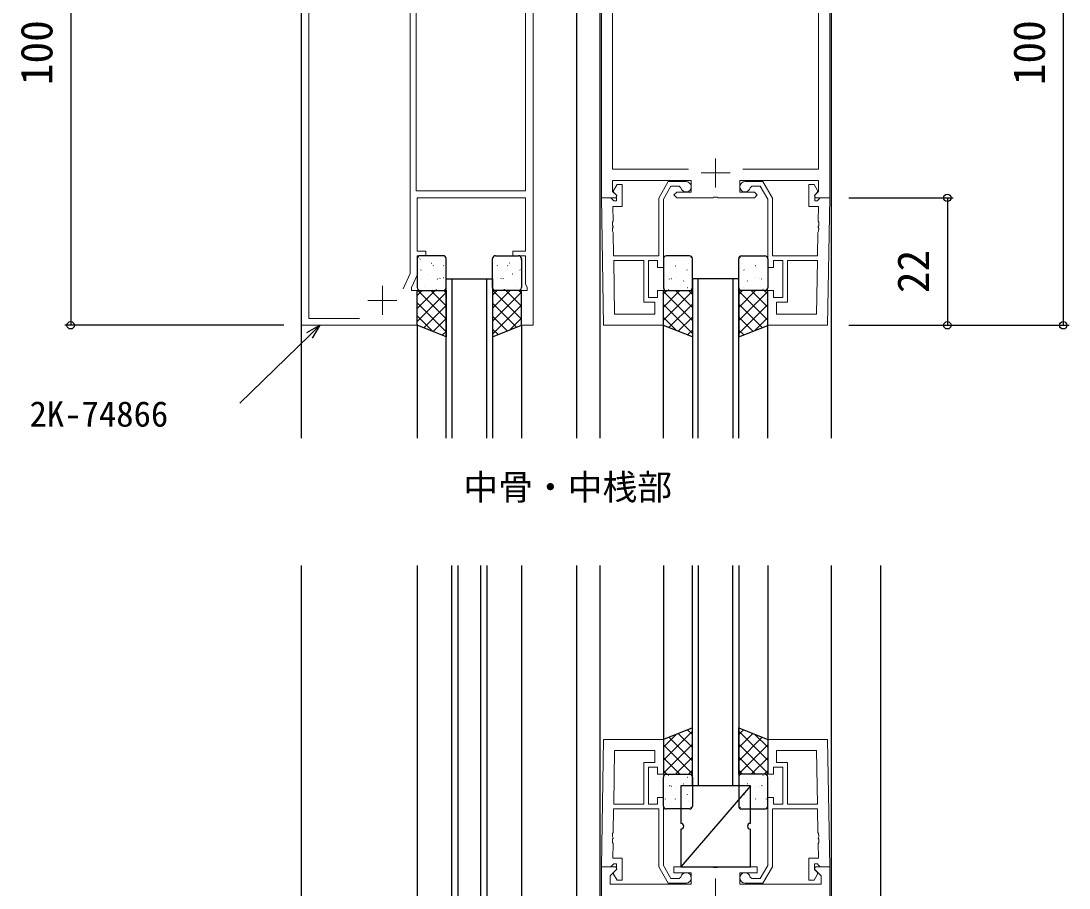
# Model space of a CAD drawing. Units: millimetres, scale not verified. Extents: x -437 to 438, y -681 to 679.
# Drawn here: x -124.4 to 56.4, y 20.9 to 170.6 of the extents above; entities that cross this region are included whole.
import ezdxf
from ezdxf.enums import TextEntityAlignment as Align

# ---------------------------------------------------------------- set-up
doc = ezdxf.new("R2010")
doc.units = ezdxf.units.MM
doc.header["$LTSCALE"] = 4
for name, color, linetype in [('0-1_USER1', 3, 'Continuous'), ('0-3_YKK_12', 2, 'Continuous'), ('0-4_YKK_13', 4, 'Continuous'), ('0-6_YKK_D', 6, 'Continuous')]:
    doc.layers.add(name, color=color, linetype=linetype)
doc.layers.add('0-2_YKK_11', color=7, linetype='Continuous', lineweight=18)
doc.styles.add('ＭＳ ゴシック', font='')
doc.styles.get('ＭＳ ゴシック').set_extended_font_data('MS Gothic')

msp = doc.modelspace()

# ---------------------------------------------------------------- linework, layer by layer
at = {"layer": '0-2_YKK_11'}
for p, q in [((-4.558, 141.862), (-4.558, 146.862)), ((-2.058, 144.362), (-7.058, 144.362)), ((-62.058, 119.862), (-62.058, 124.862)), ((-59.558, 122.362), (-64.558, 122.362)), ((-21.98, 44.667), (-22.142, 35.397)), ((12.859, 44.667), (13.021, 35.397)), ((12.664, 24.597), (15.139, 24.597))]:
    msp.add_line(p, q, dxfattribs=at)
at = {"layer": '0-2_YKK_11', "color": 2}
msp.add_line((-4.561, 17.597), (-4.561, 22.597), dxfattribs=at)
at = {"layer": '0-2_YKK_11'}
for points in [[(-36.058, 218.062), (-36.058, 118.062), (-38.058, 118.062), (-38.058, 124.062), (-37.058, 124.062), (-37.058, 124.562), (-37.358, 125.205), (-37.358, 130.062), (-39.558, 130.062), (-39.558, 130.862), (-37.358, 130.862), (-37.358, 140.062), (-56.058, 140.062), (-56.058, 130.862), (-54.558, 130.862), (-54.558, 130.062), (-56.058, 130.062), (-56.058, 126.706), (-57.058, 124.562), (-57.058, 124.062), (-56.058, 124.062), (-56.058, 118.062), (-76.058, 118.062), (-76.058, 189.562)], [(-24.258, 196.062), (-24.258, 140.062), (-21.782, 140.062), (-21.621, 140.449), (-22.328, 141.156), (-22.328, 143.062), (-8.758, 143.062), (-8.758, 141.062), (-11.258, 141.062), (-11.758, 140.562), (-11.258, 140.062), (-5.016, 140.062), (-4.832, 140.182), (-4.283, 140.182), (-4.099, 140.062), (2.142, 140.062), (2.642, 140.562), (2.142, 141.062), (-0.358, 141.062), (-0.358, 143.062), (13.212, 143.062), (13.212, 141.156), (12.506, 140.449), (12.667, 140.062), (15.142, 140.062), (15.142, 196.062)], [(-9.231, 191.132), (-22.328, 191.132), (-22.328, 144.992), (-9.231, 144.992)], [(0.116, 144.992), (13.212, 144.992), (13.212, 191.132), (0.116, 191.132)], [(-66.026, 119.262), (-74.758, 119.262), (-74.758, 185.862), (-66.026, 185.862)], [(-57.258, 182.762), (-57.258, 126.972), (-58.48, 124.35)], [(-9.658, 142.862), (-12.72, 142.862), (-14.358, 140.024), (-14.358, 130.062), (-22.154, 130.062), (-22.224, 134.103), (-22.347, 134.285), (-22.357, 134.834), (-22.24, 135.02), (-22.242, 135.103), (-22.365, 135.284), (-22.374, 135.834), (-22.258, 136.02), (-22.302, 138.562), (-20.658, 138.562), (-20.658, 142.362), (-21.558, 142.362), (-22.158, 141.322), (-22.158, 141.012), (-21.658, 140.512), (-21.658, 139.562), (-22.129, 139.562), (-22.329, 139.762), (-22.629, 140.062), (-24.258, 140.062)], [(-24.258, 140.062), (-23.874, 118.062), (-13.558, 118.062), (-13.558, 124.062), (-14.558, 124.062), (-14.558, 122.862), (-16.158, 122.862), (-16.158, 129.262), (-14.558, 129.262), (-14.558, 128.062), (-13.558, 128.062), (-13.558, 139.81), (-12.258, 142.062), (-10.842, 142.062), (-10.546, 141.812)], [(0.542, 142.862), (3.603, 142.862), (5.242, 140.024), (5.242, 130.062), (13.037, 130.062), (13.107, 134.103), (13.23, 134.285), (13.24, 134.834), (13.123, 135.02), (13.125, 135.103), (13.248, 135.284), (13.257, 135.834), (13.141, 136.02), (13.185, 138.562), (11.542, 138.562), (11.542, 142.362), (12.442, 142.362), (13.042, 141.322), (13.042, 141.012), (12.542, 140.512), (12.542, 139.562), (13.012, 139.562), (13.212, 139.762), (13.512, 140.062), (15.142, 140.062)], [(15.142, 140.062), (14.758, 118.062), (4.442, 118.062), (4.442, 124.062), (5.442, 124.062), (5.442, 122.862), (7.042, 122.862), (7.042, 129.262), (5.442, 129.262), (5.442, 128.062), (4.442, 128.062), (4.442, 139.81), (3.142, 142.062), (1.725, 142.062), (1.429, 141.812)], [(-24.261, 24.597), (-23.877, 46.597), (-13.561, 46.597), (-13.561, 40.597), (-14.561, 40.597), (-14.561, 41.797), (-16.161, 41.797), (-16.161, 35.397), (-14.561, 35.397), (-14.561, 36.597), (-13.561, 36.597), (-13.561, 24.849), (-12.261, 22.597), (-10.844, 22.597), (-10.548, 22.847)], [(15.139, 24.597), (14.755, 46.597), (4.439, 46.597), (4.439, 40.597), (5.439, 40.597), (5.439, 41.797), (7.039, 41.797), (7.039, 35.397), (5.439, 35.397), (5.439, 36.597), (4.439, 36.597), (4.439, 24.849), (3.139, 22.597), (1.723, 22.597), (1.427, 22.847)], [(-9.661, 21.797), (-12.722, 21.797), (-14.361, 24.635), (-14.361, 34.597), (-22.156, 34.597), (-22.226, 30.555), (-22.349, 30.374), (-22.359, 29.824), (-22.242, 29.639), (-22.244, 29.556), (-22.367, 29.374), (-22.377, 28.825), (-22.26, 28.639), (-22.304, 26.097), (-20.661, 26.097), (-20.661, 22.297), (-21.561, 22.297), (-22.161, 23.337), (-22.161, 23.647), (-21.661, 24.147), (-21.661, 25.097), (-22.131, 25.097), (-22.331, 24.897), (-22.631, 24.597), (-24.261, 24.597)], [(0.539, 21.797), (3.601, 21.797), (5.239, 24.635), (5.239, 34.597), (13.035, 34.597), (13.105, 30.555), (13.228, 30.374), (13.238, 29.824), (13.121, 29.639), (13.123, 29.556), (13.246, 29.374), (13.255, 28.825), (13.139, 28.639), (13.183, 26.097), (11.539, 26.097), (11.539, 22.297), (12.439, 22.297), (13.039, 23.337), (13.039, 23.647), (12.539, 24.147), (12.539, 25.097), (13.01, 25.097), (13.21, 24.897), (13.51, 24.597), (15.139, 24.597)], [(-24.261, -63.403), (-24.261, 24.597), (-21.785, 24.597), (-21.624, 24.209), (-22.761, 23.073), (-22.761, 21.597), (-8.761, 21.597), (-8.761, 23.597), (-11.761, 23.597), (-11.761, 24.597), (-5.019, 24.597), (-4.836, 24.477), (-4.286, 24.477), (-4.102, 24.597), (2.639, 24.597), (2.639, 23.597), (-0.361, 23.597), (-0.361, 21.597), (13.639, 21.597), (13.639, 23.073), (12.503, 24.209), (12.664, 24.597)], [(15.139, 24.597), (15.139, -63.403)]]:
    msp.add_lwpolyline(points, dxfattribs=at)
for points in [[(-37.358, 141.262), (-37.358, 188.362), (-47.858, 188.362), (-47.858, 185.862), (-56.258, 185.862), (-56.258, 141.262)], [(-21.978, 119.992), (-22.14, 129.262), (-16.958, 129.262), (-16.958, 122.062), (-15.058, 122.062), (-15.058, 119.992)], [(12.861, 119.992), (13.023, 129.262), (7.842, 129.262), (7.842, 122.062), (5.942, 122.062), (5.942, 119.992)], [(-21.98, 44.667), (-22.142, 35.397), (-16.961, 35.397), (-16.961, 42.597), (-15.061, 42.597), (-15.061, 44.667)], [(12.859, 44.667), (13.021, 35.397), (7.839, 35.397), (7.839, 42.597), (5.939, 42.597), (5.939, 44.667)]]:
    msp.add_lwpolyline(points, close=True, dxfattribs=at)
for centre, start, end in [((-9.658, 141.962), 189.59406, 90), ((0.542, 141.962), 90, 350.40594), ((-9.661, 22.697), 270, 170.40594), ((0.539, 22.697), 9.59406, 270)]:
    msp.add_arc(centre, 0.9, start, end, dxfattribs=at)
at = {"layer": '0-3_YKK_12'}
for p, q in [((-76.058, 237.562), (-76.058, 98.562)), ((-28.558, 237.562), (-28.558, 98.562)), ((-24.558, 237.562), (-24.558, 98.562)), ((15.442, 98.562), (15.442, 237.562)), ((-50.058, 126.065), (-50.058, 98.562)), ((-44.058, 98.562), (-44.058, 126.065)), ((-8.558, 126.052), (-8.558, 98.562)), ((-7.558, 98.562), (-7.558, 126.052)), ((-1.558, 126.052), (-1.558, 98.562)), ((-56.058, 118.062), (-56.058, 98.562)), ((-38.058, 118.062), (-38.058, 98.562)), ((-13.558, 98.562), (-13.558, 118.062)), ((4.442, 98.562), (4.442, 118.062)), ((-76.061, 76.597), (-76.061, -73.403)), ((-56.061, 76.597), (-56.061, -13.403)), ((-50.061, -21.404), (-50.061, 76.597)), ((-49.061, 76.597), (-49.061, -21.404)), ((-45.061, -21.404), (-45.061, 76.597)), ((-44.061, 76.597), (-44.061, -21.404)), ((-38.061, 76.597), (-38.061, -13.404)), ((-28.561, 76.597), (-28.561, -73.403)), ((-24.561, 76.597), (-24.561, -63.407)), ((-13.561, 76.597), (-13.561, 46.597)), ((-8.561, 38.597), (-8.561, 76.597)), ((-7.561, 76.597), (-7.561, 38.597)), ((-1.561, 38.597), (-1.561, 76.597)), ((4.439, 76.597), (4.439, 46.597))]:
    msp.add_line(p, q, dxfattribs=at)
for points in [[(-51.058, 98.562), (-51.058, 126.065), (-43.058, 126.065), (-43.058, 98.562)], [(-0.558, 98.562), (-0.558, 126.052), (-8.558, 126.052)], [(-76.061, -98.403), (23.939, -98.403), (23.939, -73.403), (23.939, 76.597)], [(-0.561, 76.597), (-0.561, 38.597), (-8.561, 38.597)], [(2.939, -63.407), (15.439, -63.407), (15.439, 76.597)]]:
    msp.add_lwpolyline(points, dxfattribs=at)
at = {"layer": '0-4_YKK_13'}
for p, q in [((-56.058, 129.565), (-56.058, 124.565)), ((-55.613, 129.501), (-55.57, 129.525)), ((-51.558, 130.065), (-55.558, 130.065)), ((-53.589, 128.767), (-53.545, 128.791)), ((-51.058, 124.565), (-51.058, 129.565)), ((-43.058, 124.565), (-43.058, 129.565)), ((-42.558, 130.065), (-38.558, 130.065)), ((-40.127, 128.767), (-40.17, 128.791)), ((-38.102, 129.501), (-38.146, 129.525)), ((-38.058, 129.565), (-38.058, 124.565)), ((-13.558, 129.552), (-13.558, 124.552)), ((-13.558, 128.771), (-13.545, 128.778)), ((-9.058, 130.052), (-13.058, 130.052)), ((-9.281, 128.78), (-9.274, 128.787)), ((-8.845, 129.779), (-8.801, 129.803)), ((-8.558, 124.552), (-8.558, 129.552)), ((-0.558, 124.552), (-0.558, 129.552)), ((-0.271, 129.779), (-0.315, 129.803)), ((-0.058, 130.052), (3.942, 130.052)), ((0.165, 128.78), (0.158, 128.787)), ((4.442, 128.771), (4.429, 128.778)), ((4.442, 129.552), (4.442, 124.552)), ((-55.421, 127.557), (-55.375, 127.645)), ((-54.18, 126.877), (-54.136, 126.901)), ((-53.275, 128.347), (-53.268, 128.355)), ((-51.512, 128.335), (-51.468, 128.359)), ((-42.203, 128.335), (-42.247, 128.359)), ((-40.44, 128.347), (-40.447, 128.355)), ((-39.535, 126.877), (-39.579, 126.901)), ((-38.294, 127.557), (-38.34, 127.645)), ((-13.275, 128.334), (-13.269, 128.342)), ((-11.513, 128.322), (-11.469, 128.346)), ((-9.488, 127.587), (-9.444, 127.611)), ((0.372, 127.587), (0.328, 127.611)), ((2.397, 128.322), (2.353, 128.346)), ((4.159, 128.334), (4.153, 128.342)), ((-55.25, 126.143), (-55.243, 126.15)), ((-52.532, 126.032), (-52.485, 126.121)), ((-52.155, 126.143), (-52.111, 126.167)), ((-51.489, 126.327), (-51.482, 126.335)), ((-42.226, 126.327), (-42.233, 126.335)), ((-41.56, 126.143), (-41.604, 126.167)), ((-41.183, 126.032), (-41.23, 126.121)), ((-38.465, 126.143), (-38.472, 126.15)), ((-12.532, 126.019), (-12.486, 126.107)), ((-12.156, 126.13), (-12.112, 126.154)), ((-11.489, 126.314), (-11.483, 126.322)), ((-10.079, 125.698), (-10.035, 125.722)), ((0.963, 125.698), (0.919, 125.722)), ((2.373, 126.314), (2.367, 126.322)), ((3.04, 126.13), (2.996, 126.154)), ((3.416, 126.019), (3.37, 126.107)), ((-56.058, 123.221), (-55.213, 124.065)), ((-56.058, 120.976), (-52.968, 124.065)), ((-56.058, 118.731), (-51.058, 123.731)), ((-51.058, 119.163), (-55.959, 124.065)), ((-55.558, 124.065), (-51.558, 124.065)), ((-54.823, 124.686), (-54.779, 124.71)), ((-51.058, 121.408), (-53.714, 124.065)), ((-53.43, 124.16), (-53.424, 124.167)), ((-52.746, 124.253), (-52.703, 124.277)), ((-51.058, 123.653), (-51.469, 124.065)), ((-43.058, 123.253), (-42.246, 124.065)), ((-43.058, 121.008), (-40.001, 124.065)), ((-43.058, 118.763), (-38.058, 123.763)), ((-38.058, 119.131), (-42.992, 124.065)), ((-38.558, 124.065), (-42.558, 124.065)), ((-40.969, 124.253), (-41.013, 124.277)), ((-38.058, 121.376), (-40.747, 124.065)), ((-40.285, 124.16), (-40.291, 124.167)), ((-38.892, 124.686), (-38.936, 124.71)), ((-38.058, 123.621), (-38.502, 124.065)), ((-13.558, 123.463), (-12.969, 124.052)), ((-13.558, 121.218), (-10.724, 124.052)), ((-13.558, 118.972), (-8.558, 123.972)), ((-8.558, 118.895), (-13.558, 123.895)), ((-13.058, 124.052), (-9.058, 124.052)), ((-12.747, 124.24), (-12.703, 124.264)), ((-8.558, 121.14), (-11.47, 124.052)), ((-9.437, 124.592), (-9.43, 124.6)), ((-8.558, 123.385), (-9.225, 124.052)), ((-0.558, 123.385), (0.109, 124.052)), ((-0.558, 121.14), (2.354, 124.052)), ((4.442, 118.972), (-0.558, 123.972)), ((-0.558, 118.895), (4.442, 123.895)), ((3.942, 124.052), (-0.058, 124.052)), ((0.32, 124.592), (0.314, 124.6)), ((4.442, 121.218), (1.608, 124.052)), ((3.631, 124.24), (3.587, 124.264)), ((4.442, 123.463), (3.853, 124.052)), ((-51.058, 116.918), (-56.058, 121.918)), ((-54.929, 117.614), (-51.058, 121.486)), ((-38.9, 117.728), (-43.058, 121.886)), ((-43.058, 116.518), (-38.058, 121.518)), ((-8.558, 116.65), (-13.558, 121.65)), ((-12.612, 117.673), (-8.558, 121.727)), ((3.496, 117.673), (-0.558, 121.727)), ((-0.558, 116.65), (4.442, 121.65)), ((-53.377, 116.993), (-56.058, 119.673)), ((-40.504, 117.087), (-43.058, 119.641)), ((-11.303, 117.15), (-13.558, 119.405)), ((-11.008, 117.032), (-8.558, 119.482)), ((1.892, 117.032), (-0.558, 119.482)), ((2.187, 117.15), (4.442, 119.405)), ((-53.326, 116.972), (-51.058, 119.241)), ((-40.071, 117.26), (-38.058, 119.273)), ((-51.722, 116.331), (-51.058, 116.996)), ((-42.107, 116.445), (-43.058, 117.396)), ((-9.405, 116.391), (-8.558, 117.237)), ((0.289, 116.391), (-0.558, 117.237)), ((-8.561, 48.004), (-13.561, 43.004)), ((-11.305, 47.504), (-13.561, 45.249)), ((-11.011, 47.622), (-8.561, 45.172)), ((-9.407, 48.264), (-8.561, 47.417)), ((0.286, 48.264), (-0.561, 47.417)), ((-0.561, 48.004), (4.439, 43.004)), ((1.89, 47.622), (-0.561, 45.172)), ((2.184, 47.504), (4.439, 45.249)), ((-8.561, 45.759), (-13.561, 40.759)), ((-13.561, 45.682), (-8.561, 40.682)), ((-12.615, 46.981), (-8.561, 42.927)), ((3.493, 46.981), (-0.561, 42.927)), ((-0.561, 45.759), (4.439, 40.759)), ((4.439, 45.682), (-0.561, 40.682)), ((-13.561, 43.437), (-10.726, 40.602)), ((-8.561, 43.514), (-11.472, 40.602)), ((-0.561, 43.514), (2.351, 40.602)), ((4.439, 43.437), (1.605, 40.602)), ((-13.561, 41.192), (-12.971, 40.602)), ((-13.561, 35.102), (-13.561, 40.102)), ((-13.061, 40.602), (-9.061, 40.602)), ((-12.749, 40.414), (-12.706, 40.39)), ((-9.439, 40.062), (-9.432, 40.054)), ((-8.561, 41.269), (-9.227, 40.602)), ((-8.561, 40.102), (-8.561, 35.102)), ((-0.561, 41.269), (0.106, 40.602)), ((-0.561, 40.102), (-0.561, 35.102)), ((3.939, 40.602), (-0.061, 40.602)), ((0.318, 40.062), (0.311, 40.054)), ((3.628, 40.414), (3.584, 40.39)), ((4.439, 41.192), (3.85, 40.602)), ((4.439, 35.102), (4.439, 40.102)), ((-12.535, 38.635), (-12.488, 38.547)), ((-12.158, 38.524), (-12.114, 38.5)), ((-11.492, 38.34), (-11.485, 38.332)), ((1.44, 38.597), (-10.56, 24.597)), ((-10.082, 38.956), (-10.038, 38.932)), ((0.96, 38.956), (0.917, 38.932)), ((2.371, 38.34), (2.364, 38.332)), ((3.037, 38.524), (2.993, 38.5)), ((3.414, 38.635), (3.367, 38.547)), ((-13.278, 36.32), (-13.271, 36.312)), ((-11.515, 36.332), (-11.471, 36.309)), ((-9.49, 37.067), (-9.446, 37.043)), ((0.369, 37.067), (0.325, 37.043)), ((2.394, 36.332), (2.35, 36.309)), ((4.157, 36.32), (4.15, 36.312)), ((-13.561, 35.883), (-13.548, 35.876)), ((-9.061, 34.602), (-13.061, 34.602)), ((-9.283, 35.874), (-9.277, 35.867)), ((-8.847, 34.875), (-8.803, 34.851)), ((-0.274, 34.875), (-0.318, 34.851)), ((-0.061, 34.602), (3.939, 34.602)), ((0.162, 35.874), (0.156, 35.867)), ((4.439, 35.883), (4.427, 35.876)), ((-10.56, 31.097), (-10.56, 24.597))]:
    msp.add_line(p, q, dxfattribs=at)
for points in [[(-51.058, 116.065), (-56.058, 118.065), (-56.058, 124.065), (-51.058, 124.065)], [(-43.058, 116.065), (-38.058, 118.065), (-38.058, 124.065), (-43.058, 124.065)], [(-8.558, 116.052), (-13.558, 118.052), (-13.558, 124.052), (-8.558, 124.052)], [(-0.558, 116.052), (4.442, 118.052), (4.442, 124.052), (-0.558, 124.052)], [(-8.561, 48.602), (-13.561, 46.602), (-13.561, 40.602), (-8.561, 40.602)], [(-0.561, 48.602), (4.439, 46.602), (4.439, 40.602), (-0.561, 40.602)]]:
    msp.add_lwpolyline(points, close=True, dxfattribs=at)
for points in [[(1.44, 32.097), (1.44, 38.597), (-10.56, 38.597), (-10.56, 32.097)], [(-10.56, 24.597), (1.44, 24.597), (1.44, 31.097)]]:
    msp.add_lwpolyline(points, dxfattribs=at)
for centre, start, end in [((-55.558, 129.565), 90, 180), ((-51.558, 129.565), 0, 90), ((-42.558, 129.565), 90, 180), ((-38.558, 129.565), 0, 90), ((-13.058, 129.552), 90, 180), ((-9.058, 129.552), 0, 90), ((-0.058, 129.552), 90, 180), ((3.942, 129.552), 0, 90), ((-55.558, 124.565), 180, 270), ((-51.558, 124.565), 270, 0), ((-42.558, 124.565), 180, 270), ((-38.558, 124.565), 270, 0), ((-13.058, 124.552), 180, 270), ((-9.058, 124.552), 270, 0), ((-0.058, 124.552), 180, 270), ((3.942, 124.552), 270, 0), ((-13.061, 40.102), 90, 180), ((-9.061, 40.102), 360, 90), ((-0.061, 40.102), 90, 180), ((3.939, 40.102), 0, 90), ((-13.061, 35.102), 180, 270), ((-9.061, 35.102), 270, 0), ((-0.061, 35.102), 180, 270), ((3.939, 35.102), 270, 0), ((-10.56, 31.597), 270, 90), ((1.44, 31.597), 90, 270)]:
    msp.add_arc(centre, 0.5, start, end, dxfattribs=at)
at = {"layer": '0-6_YKK_D'}
for p, q in [((-115.858, 218.062), (-115.858, 118.062)), ((55.442, 218.062), (55.442, 118.062)), ((18.442, 140.062), (36.442, 140.062)), ((35.442, 140.062), (35.442, 118.062)), ((-79.058, 118.062), (-116.858, 118.062)), ((18.442, 118.062), (36.442, 118.062)), ((18.442, 118.062), (56.442, 118.062))]:
    msp.add_line(p, q, dxfattribs=at)
for points in [[(-72.859, 118.062), (-74.651, 116.319), (-86.679, 104.624)], [(-75.118, 116.799), (-72.859, 118.062), (-74.184, 115.838)]]:
    msp.add_lwpolyline(points, dxfattribs=at)
for centre in [(35.442, 140.062), (-115.858, 118.062), (35.442, 118.062), (55.442, 118.062)]:
    msp.add_circle(centre, 0.637, dxfattribs=at)

# ---------------------------------------------------------------- texts
at = {"layer": '0-1_USER1', "style": 'ＭＳ ゴシック'}
msp.add_text('中骨・中桟部', height=4.399, dxfattribs=at).set_placement((-48.075, 86.62), align=Align.BOTTOM_LEFT)
at = {"layer": '0-6_YKK_D', "style": 'ＭＳ ゴシック'}
for s, p in [('100', (-117.358, 159.496)), ('100', (53.942, 159.496)), ('22', (33.942, 123.607))]:
    msp.add_text(s, height=5.499, rotation=90, dxfattribs=at).set_placement(p, align=Align.BOTTOM_LEFT)
msp.add_text('2K-74866', height=4.399, dxfattribs=at).set_placement((-122.959, 99.241), align=Align.BOTTOM_LEFT)

doc.saveas('drawing.dxf')
